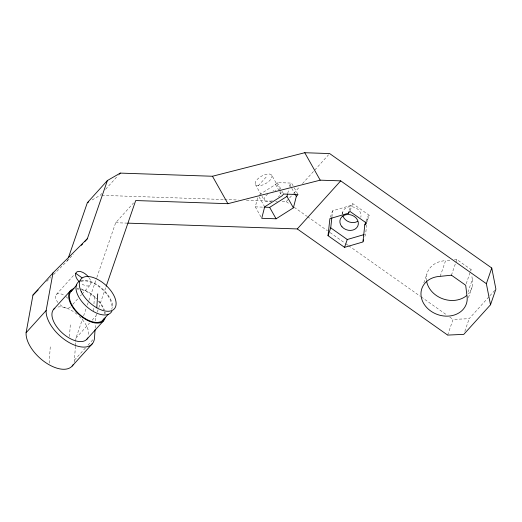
<?xml version="1.0" encoding="UTF-8"?>
<svg xmlns="http://www.w3.org/2000/svg" width="522" height="522" viewBox="0 0 522 522"><rect width="100%" height="100%" fill="white"/><g stroke="black" fill="none" stroke-linecap="round" stroke-linejoin="round"><path stroke-width="0.39" stroke-dasharray="2.61 1.96" d="M49.172 363.142L50.282 346.406M69.504 336.599L70.326 324.214M74.104 362.372A29.415 15.634 42.1 0 0 74.47 360.095L75.383 346.282M75.442 345.466L75.657 342.217M75.71 341.408L75.925 338.152L82.548 318.916M93.49 310.968L93.751 307.034M93.96 303.889L94.371 297.592M95.154 328.155L95.428 324.09M95.643 320.841L95.963 315.967L97.014 312.913M331.914 217.002L332.592 210.803L350.98 205.427L352.644 203.58L369.171 215.247L366.47 223.083M366.653 224.838L365.641 234.137L364.656 236.988M366.992 221.739L367.501 217.093L369.171 215.247M260.974 216.963L255.297 206.875L257.848 196.944M287.739 193.342L288.725 189.525M289.508 186.471L289.899 184.945L291.57 183.098L293.84 187.13M53.564 274.585L67.312 260.902L67.834 259.375M83.605 315.836L86.26 308.143M87.318 305.063L88.642 301.22M88.91 300.45L96.59 278.135M96.857 277.365L115.669 222.731L133.541 202.941M97.281 312.149L98.593 308.332M98.854 307.569L105.953 286.956M330.38 217.217L332.592 210.803M342.054 214.105L342.791 211.971M349.257 210.412L350.98 205.427M350.197 210.705L352.644 203.58M366.026 221.367L367.501 217.093M423.844 282.865L426.931 273.913M440.19 276.353L445.586 260.68L451.21 260.1M451.439 275.192L456.835 259.512L471.085 269.58L471.275 271.114M447.661 335.091L453.057 319.418L469.18 318.688L489.355 296.352M466.205 283.759L470.315 271.818M470.576 271.075L471.085 269.58M467.921 292.222L472.293 279.538L471.829 275.707M468.456 297.671L472.051 287.224M464.815 331.379L469.18 318.688M101.842 193.492L100.217 195.287L90.73 200.774M105.633 189.29L118.089 175.503M67.312 260.902L69.478 258.507M70.02 257.907L73.269 254.305M56.389 294.441L74.261 274.65M72.793 304.346L78.209 298.349M80.375 295.948L81.458 294.747M82 294.147L90.123 285.156M75.925 338.152L89.464 323.164M92.172 320.162L95.963 315.967M74.47 360.095L85.843 347.502M88.009 345.101L93.425 339.104M258.24 185.819L266.925 176.201M259.571 194.575L275.544 184.455L277.215 182.602L291.57 183.098M282.167 201.505L286.232 201.642L293.286 193.832M293.827 193.231L299.798 186.622M302.512 183.613L328.56 154.773M489.904 295.746L495.9 289.11M46.693 281.423L50.706 277.43M454.421 259.767L456.835 259.512M101.842 195.345L223.684 199.508M224.499 199.535L238.306 200.004M246.43 200.285L271.61 201.14M275.668 201.283L277.293 201.335M255.297 206.875L263.271 207.143M115.669 222.731L127.068 223.122M286.232 201.642L289.553 203.991M294.206 207.273L306.832 216.186M307.497 216.656L327.438 230.737M330.1 232.61L345.388 243.402M346.047 243.872L348.043 245.281M348.709 245.751L420.491 296.424M421.156 296.894L447.08 315.197M449.736 317.076L453.057 319.418M294.219 187.803L298.01 194.53M289.899 184.945L291.413 187.633M291.791 188.305L294.447 193.016M277.215 182.602L281.763 190.674M282.141 191.346L283.655 194.04M271.818 175.346A9.416 4.254 -29.4 0 1 261.157 185.454A9.416 4.254 -29.4 0 1 257.777 178.909A9.416 4.254 -29.4 0 1 271.818 175.346L280.445 190.654M275.544 184.455L279.335 191.183M279.714 191.855L281.984 195.887M255.349 184.462L261.62 195.593M262.011 196.292L264.367 200.468M259.003 196.761L264.68 206.849M342.569 214.007A9.416 7.778 19 0 1 352.663 206.843A9.416 7.778 19 0 1 360.839 217.296M89.242 277.972A9.416 5.005 42.1 0 1 89.595 285.547A9.416 5.005 42.1 0 1 80.577 282.983M70.503 306.832A9.416 5.005 42.1 0 1 59.612 304.359M57.962 302.571A9.416 5.005 42.1 0 1 56.167 294.682A9.416 5.005 42.1 0 1 63.965 295.224M65.935 296.613A9.416 5.005 42.1 0 1 67.723 298.297M280.836 191.352A9.416 4.254 -29.4 0 1 278.409 196.905M272.353 200.742A9.416 4.254 -29.4 0 1 264.51 200.702A9.416 4.254 -29.4 0 1 267.642 194.158M272.843 191.078A9.416 4.254 -29.4 0 1 273.946 190.674M275.022 190.354A9.416 4.254 -29.4 0 1 276.066 190.132M472.293 279.538A23.536 19.438 19 0 1 468.378 293.899M426.572 280.953A23.536 19.438 19 0 1 445.586 260.68M80.89 280.666A22.355 11.882 42.1 0 1 101.529 288.059A22.355 11.882 42.1 0 1 112.752 307.993M80.91 281.515A21.474 11.412 42.1 0 1 101.953 289.051A21.474 11.412 42.1 0 1 111.76 309.246M76.982 289.025A21.474 11.412 42.1 0 1 78.966 289.142M81.823 289.736A21.474 11.412 42.1 0 1 96.622 299.132M98.475 301.194A21.474 11.412 42.1 0 1 103.676 309.84M104.309 311.915A21.474 11.412 42.1 0 1 104.648 313.885M77.236 288.346A22.355 11.882 42.1 0 1 78.633 288.457M80.845 288.875A22.355 11.882 42.1 0 1 97.014 298.865M98.945 301.005A22.355 11.882 42.1 0 1 104.361 310.009M105.02 312.169A22.355 11.882 42.1 0 1 105.287 313.552M57.981 307.008A22.355 11.882 42.1 0 1 78.215 315.327M79.285 316.325A22.355 11.882 42.1 0 1 88.707 334.622"/><path stroke-width="0.78" d="M95.05 329.78L94.508 337.904A29.415 15.634 42.1 0 1 69.113 342.543A29.415 15.634 42.1 0 1 46.138 310.525L52.99 272.908L87.35 238.717L107.382 180.547L120.256 173.102L212.467 176.253L304.75 152.718L329.65 153.572L491.757 268.014L495.9 289.11L490.504 304.783L463.784 334.361L447.661 335.091L297.286 228.936L127.883 223.148M96.792 307.823L97.712 293.893M328.031 235.683L329.891 218.64L348.278 213.263L349.949 211.417L366.47 223.083L364.8 224.93L362.94 241.973L344.553 247.35L328.031 235.683L330.726 227.846L331.829 217.778M73.328 364.369A29.415 15.634 42.1 0 1 45.923 362.79A29.415 15.634 42.1 0 1 26.1 332.716L32.951 295.1L52.99 272.908M264.067 207.175L269.652 207.364L286.956 196.403L287.544 194.106M293.39 207.834L296.339 196.376L298.01 194.53L283.655 194.04L281.984 195.887L264.68 206.849L261.737 218.307L276.092 218.796L293.39 207.834L286.956 196.403M68.362 257.842L87.337 202.732L107.382 180.547M106.214 286.193L135.707 200.539L227.918 203.691L320.201 180.162L340.709 180.86L486.36 283.687L490.504 304.783M348.278 213.263L348.768 211.841M344.553 247.35L347.254 239.513L364.108 234.58M364.8 224.93L365.785 222.078M363.188 241.262L363.677 239.833M486.36 283.687L491.757 268.014M119.173 174.302L120.256 173.102M81.393 245.314L82.476 244.113M84.642 241.712L87.35 238.717M26.1 332.716L46.138 310.525M53.694 309.272L70.398 290.78M71.057 291.374L76.825 284.979M102.997 320.077L108.243 314.27M86.952 339.163L103.656 320.671M72.166 366.066L92.205 343.881M297.286 228.936L340.709 180.86M32.951 295.1L38.106 289.971M87.337 202.732L88.694 201.949M330.726 227.846L347.254 239.513M75.723 273.371L82.019 277.815M304.75 152.718L320.201 180.162M294.826 193.688L296.339 196.376M269.652 207.364L276.092 218.796M212.467 176.253L227.918 203.691M357.727 221.315A9.416 7.778 19 0 1 342.974 216.082M78.789 281.299A9.416 5.005 42.1 0 1 77.263 271.701A9.416 5.005 42.1 0 1 88.551 277.025M466.472 295.72A23.536 19.438 19 0 1 442.91 298.858A23.536 19.438 19 0 1 426.689 281.599M111.891 311.243A22.355 11.882 42.1 0 1 85.419 305.481A22.355 11.882 42.1 0 1 80.355 280.856M103.852 318.844A21.474 11.412 42.1 0 1 79.448 314.264A21.474 11.412 42.1 0 1 72.18 290.382M105.131 317.859A22.355 11.882 42.1 0 1 78.417 313.95A22.355 11.882 42.1 0 1 74.098 288.646M87.84 337.871A22.355 11.882 42.1 0 1 62.438 333.108A22.355 11.882 42.1 0 1 54.869 308.241M451.439 275.192L440.19 276.353A23.536 19.438 19 0 0 421.293 297.272A23.536 19.438 19 0 0 448 316.13A23.536 19.438 19 0 0 466.896 295.211L465.689 285.253L451.439 275.192M341.995 226.802A9.416 7.778 19 0 0 357.792 226.091A9.416 7.778 19 0 0 347.554 214.516A9.416 7.778 19 0 0 341.995 226.802M81.334 291.844A22.355 11.882 42.1 0 0 113.17 309.866A22.355 11.882 42.1 0 0 98.638 279.962A22.355 11.882 42.1 0 0 81.334 291.844"/></g></svg>
